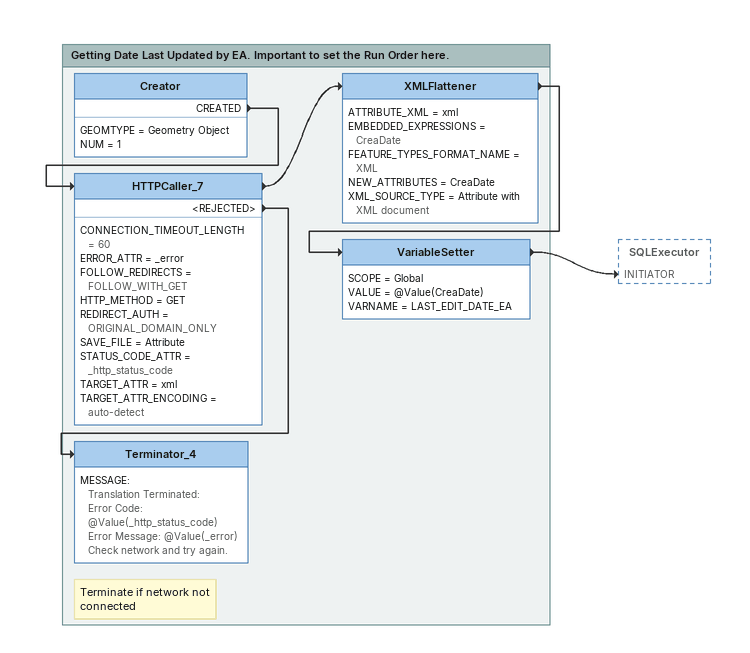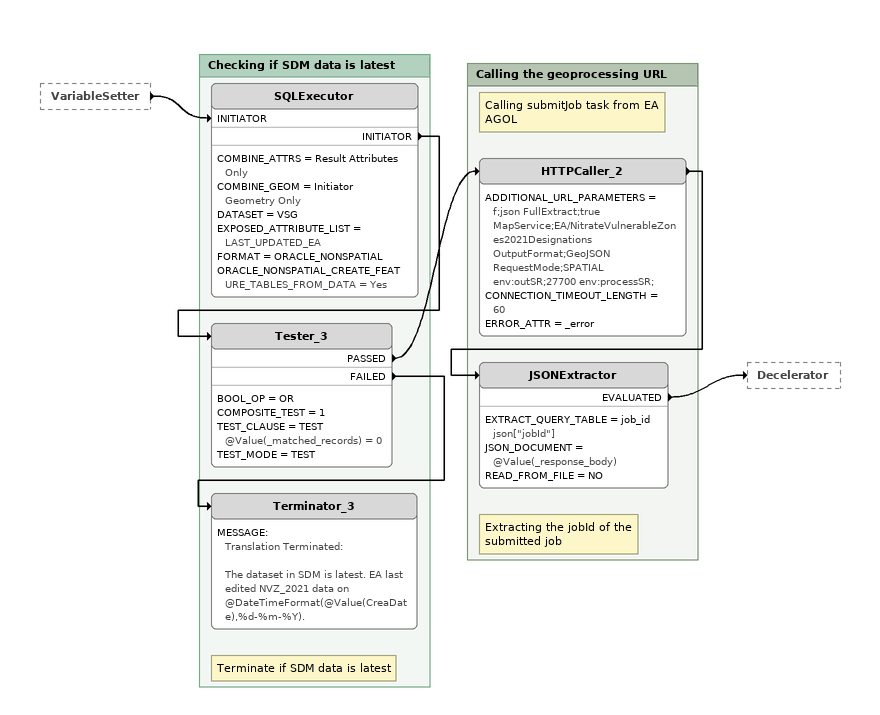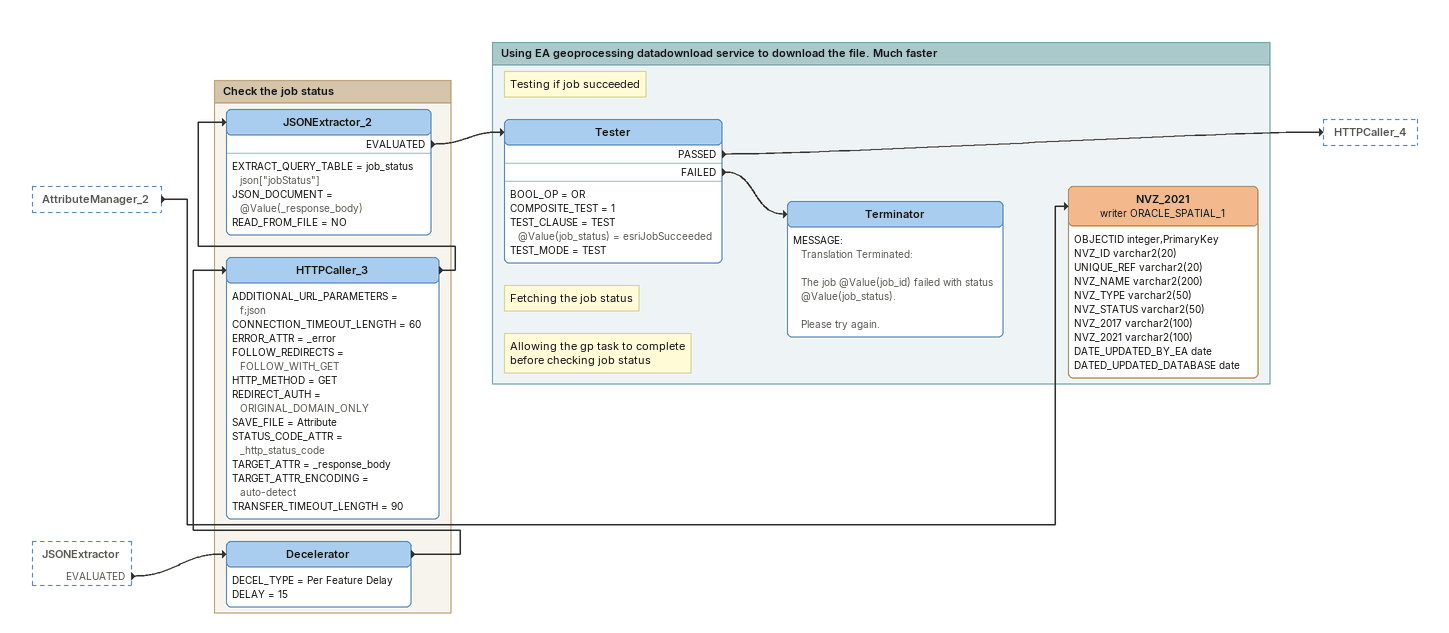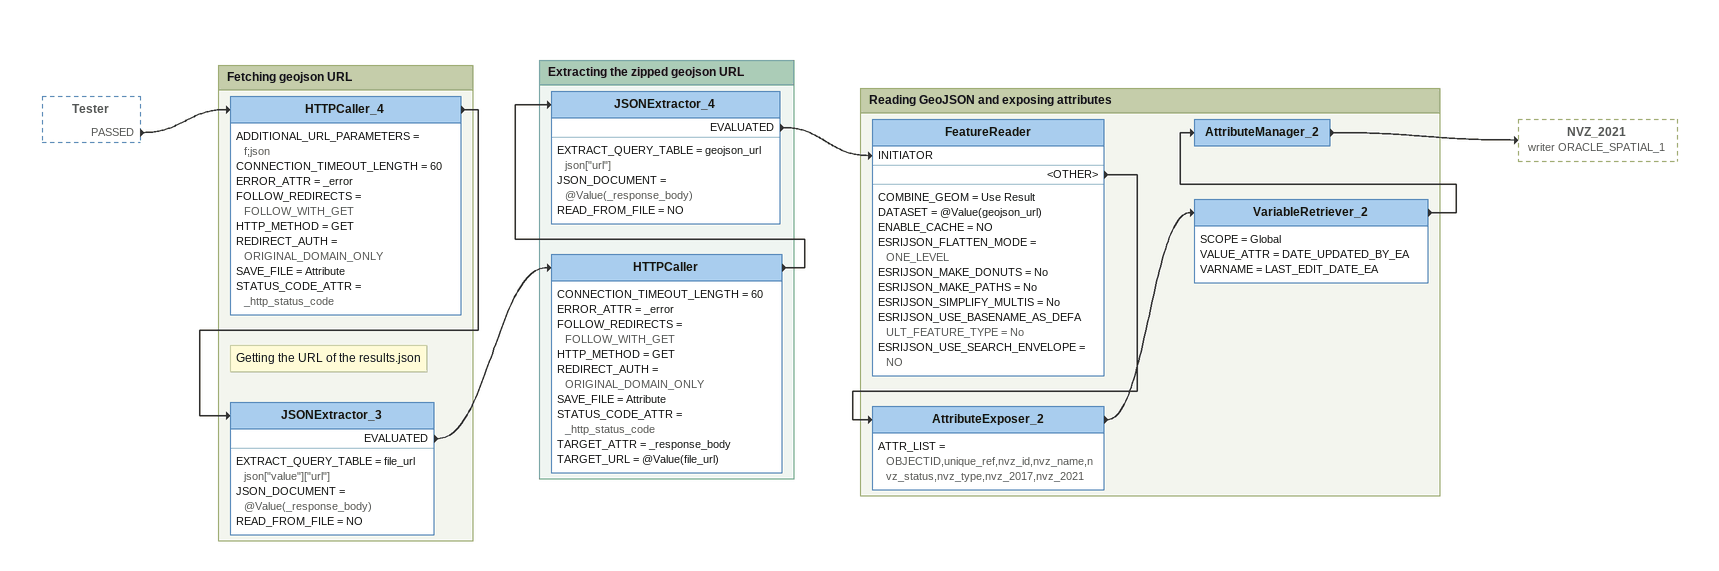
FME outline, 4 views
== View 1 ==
Bookmark: Getting Date Last Updated by EA. Important to set the Run Order here.
Creator
    GEOMTYPE = Geometry Object
    NUM = 1
    CREATED -> HTTPCaller_7
HTTPCaller_7
    CONNECTION_TIMEOUT_LENGTH = 60
    ERROR_ATTR = _error
    FOLLOW_REDIRECTS = FOLLOW_WITH_GET
    HTTP_METHOD = GET
    REDIRECT_AUTH = ORIGINAL_DOMAIN_ONLY
    SAVE_FILE = Attribute
    STATUS_CODE_ATTR = _http_status_code
    TARGET_ATTR = xml
    TARGET_ATTR_ENCODING = auto-detect
    -> XMLFlattener
    <REJECTED> -> Terminator_4
XMLFlattener
    ATTRIBUTE_XML = xml
    EMBEDDED_EXPRESSIONS = CreaDate
    FEATURE_TYPES_FORMAT_NAME = XML
    NEW_ATTRIBUTES = CreaDate
    XML_SOURCE_TYPE = Attribute with XML document
    -> VariableSetter
VariableSetter
    SCOPE = Global
    VALUE = @Value(CreaDate)
    VARNAME = LAST_EDIT_DATE_EA
    -> SQLExecutor [INITIATOR]
Note: Terminate if network not connected
Terminator_4
    MESSAGE:
      Translation Terminated:
      Error Code: @Value(_http_status_code)
      Error Message: @Value(_error)
      Check network and try again.

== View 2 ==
VariableSetter [outside]
    -> SQLExecutor [INITIATOR]

Bookmark: Checking if SDM data is latest
SQLExecutor
    COMBINE_ATTRS = Result Attributes Only
    COMBINE_GEOM = Initiator Geometry Only
    DATASET = VSG
    EXPOSED_ATTRIBUTE_LIST = LAST_UPDATED_EA
    FORMAT = ORACLE_NONSPATIAL
    ORACLE_NONSPATIAL_CREATE_FEATURE_TABLES_FROM_DATA = Yes
    INITIATOR -> Tester_3
Tester_3
    BOOL_OP = OR
    COMPOSITE_TEST = 1
    TEST_CLAUSE = TEST @Value(_matched_records) = 0
    TEST_MODE = TEST
    PASSED -> HTTPCaller_2
    FAILED -> Terminator_3
Note: Terminate if SDM data is latest
Terminator_3
    MESSAGE:
      Translation Terminated:

      The dataset in SDM is latest. EA last edited NVZ_2021 data on @DateTimeFormat(@Value(CreaDate),%d-%m-%Y).

Bookmark: Calling the geoprocessing URL
Note: Calling submitJob task from EA AGOL
HTTPCaller_2
    ADDITIONAL_URL_PARAMETERS = f;json FullExtract;true MapService;EA/NitrateVulnerableZones2021Designations OutputFormat;GeoJSON RequestMode;SPATIAL env:outSR;27700 env:processSR;
    CONNECTION_TIMEOUT_LENGTH = 60
    ERROR_ATTR = _error
    -> JSONExtractor
Note: Extracting the jobId of the submitted job
JSONExtractor
    EXTRACT_QUERY_TABLE = job_id json["jobId"]
    JSON_DOCUMENT = @Value(_response_body)
    READ_FROM_FILE = NO
    EVALUATED -> Decelerator

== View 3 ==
AttributeManager_2 [outside]
    -> NVZ_2021 (writer ORACLE_SPATIAL_1)
JSONExtractor [outside]
    EVALUATED -> Decelerator

Bookmark: Check the job status
Decelerator
    DECEL_TYPE = Per Feature Delay
    DELAY = 15
    -> HTTPCaller_3
HTTPCaller_3
    ADDITIONAL_URL_PARAMETERS = f;json
    CONNECTION_TIMEOUT_LENGTH = 60
    ERROR_ATTR = _error
    FOLLOW_REDIRECTS = FOLLOW_WITH_GET
    HTTP_METHOD = GET
    REDIRECT_AUTH = ORIGINAL_DOMAIN_ONLY
    SAVE_FILE = Attribute
    STATUS_CODE_ATTR = _http_status_code
    TARGET_ATTR = _response_body
    TARGET_ATTR_ENCODING = auto-detect
    TRANSFER_TIMEOUT_LENGTH = 90
    -> JSONExtractor_2
JSONExtractor_2
    EXTRACT_QUERY_TABLE = job_status json["jobStatus"]
    JSON_DOCUMENT = @Value(_response_body)
    READ_FROM_FILE = NO
    EVALUATED -> Tester

Bookmark: Using EA geoprocessing datadownload service to download the file. Much faster
Note: Testing if job succeeded
Tester
    BOOL_OP = OR
    COMPOSITE_TEST = 1
    TEST_CLAUSE = TEST @Value(job_status) = esriJobSucceeded
    TEST_MODE = TEST
    PASSED -> HTTPCaller_4
    FAILED -> Terminator
NVZ_2021 (writer ORACLE_SPATIAL_1)
    attributes: OBJECTID integer,PrimaryKey, NVZ_ID varchar2(20), UNIQUE_REF varchar2(20), NVZ_NAME varchar2(200), NVZ_TYPE varchar2(50), NVZ_STATUS varchar2(50), NVZ_2017 varchar2(100), NVZ_2021 varchar2(100), DATE_UPDATED_BY_EA date, DATED_UPDATED_DATABASE date
Note: Fetching the job status
Note: Allowing the gp task to complete before checking job status
Terminator
    MESSAGE:
      Translation Terminated:

      The job @Value(job_id) failed with status @Value(job_status).

      Please try again.

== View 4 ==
Tester [outside]
    PASSED -> HTTPCaller_4

Bookmark: Fetching geojson URL
HTTPCaller_4
    ADDITIONAL_URL_PARAMETERS = f;json
    CONNECTION_TIMEOUT_LENGTH = 60
    ERROR_ATTR = _error
    FOLLOW_REDIRECTS = FOLLOW_WITH_GET
    HTTP_METHOD = GET
    REDIRECT_AUTH = ORIGINAL_DOMAIN_ONLY
    SAVE_FILE = Attribute
    STATUS_CODE_ATTR = _http_status_code
    -> JSONExtractor_3
Note: Getting the URL of the results.json
JSONExtractor_3
    EXTRACT_QUERY_TABLE = file_url json["value"]["url"]
    JSON_DOCUMENT = @Value(_response_body)
    READ_FROM_FILE = NO
    EVALUATED -> HTTPCaller

Bookmark: Extracting the zipped geojson URL
HTTPCaller
    CONNECTION_TIMEOUT_LENGTH = 60
    ERROR_ATTR = _error
    FOLLOW_REDIRECTS = FOLLOW_WITH_GET
    HTTP_METHOD = GET
    REDIRECT_AUTH = ORIGINAL_DOMAIN_ONLY
    SAVE_FILE = Attribute
    STATUS_CODE_ATTR = _http_status_code
    TARGET_ATTR = _response_body
    TARGET_URL = @Value(file_url)
    -> JSONExtractor_4
JSONExtractor_4
    EXTRACT_QUERY_TABLE = geojson_url json["url"]
    JSON_DOCUMENT = @Value(_response_body)
    READ_FROM_FILE = NO
    EVALUATED -> FeatureReader [INITIATOR]

Bookmark: Reading GeoJSON and exposing attributes
FeatureReader
    COMBINE_GEOM = Use Result
    DATASET = @Value(geojson_url)
    ENABLE_CACHE = NO
    ESRIJSON_FLATTEN_MODE = ONE_LEVEL
    ESRIJSON_MAKE_DONUTS = No
    ESRIJSON_MAKE_PATHS = No
    ESRIJSON_SIMPLIFY_MULTIS = No
    ESRIJSON_USE_BASENAME_AS_DEFAULT_FEATURE_TYPE = No
    ESRIJSON_USE_SEARCH_ENVELOPE = NO
    <OTHER> -> AttributeExposer_2
AttributeExposer_2
    ATTR_LIST = OBJECTID,unique_ref,nvz_id,nvz_name,nvz_status,nvz_type,nvz_2017,nvz_2021
    -> VariableRetriever_2
VariableRetriever_2
    SCOPE = Global
    VALUE_ATTR = DATE_UPDATED_BY_EA
    VARNAME = LAST_EDIT_DATE_EA
    -> AttributeManager_2
AttributeManager_2
    -> NVZ_2021 (writer ORACLE_SPATIAL_1)
